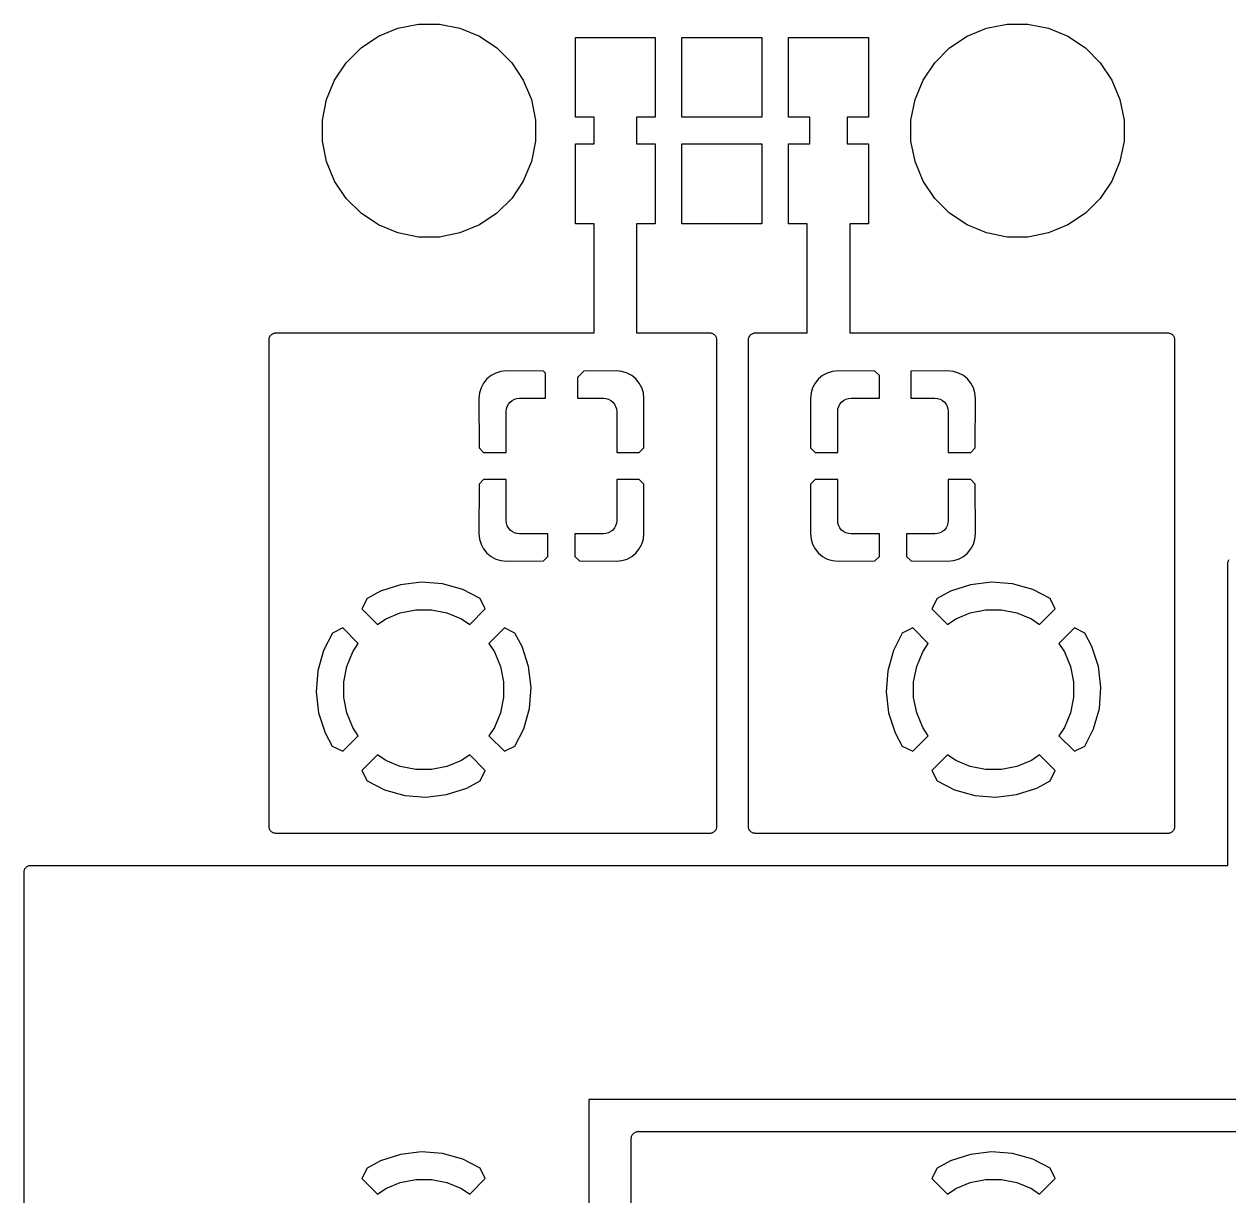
# Model space of a CAD drawing. Extents: x -3.6 to 94.4, y -84.3 to 13.7.
# Drawn here: x 3 to 25.62, y -9.21 to 12.8 of the extents above; entities that cross this region are included whole.
import ezdxf

# ---------------------------------------------------------------- set-up
doc = ezdxf.new("R2010")
doc.units = 0
doc.layers.add('BLACK', color=7, linetype='CONTINUOUS')

msp = doc.modelspace()

# ---------------------------------------------------------------- linework, layer by layer
at = {"layer": 'BLACK', "linetype": 'CONTINUOUS'}
for p, q in [((9.65273, 12.5723), (10.0167, 12.723)), ((10.0167, 12.723), (10.4031, 12.7999)), ((10.4031, 12.7999), (10.7971, 12.7999)), ((10.7971, 12.7999), (11.1835, 12.723)), ((11.1835, 12.723), (11.5474, 12.5723)), ((20.7026, 12.5723), (21.0666, 12.7231)), ((21.0666, 12.7231), (21.453, 12.7999)), ((21.453, 12.7999), (21.847, 12.7999)), ((21.847, 12.7999), (22.2334, 12.7231)), ((22.2334, 12.7231), (22.5974, 12.5723)), ((9.32515, 12.3534), (9.65273, 12.5723)), ((11.5474, 12.5723), (11.875, 12.3534)), ((13.3499, 11.05), (13.3499, 12.55)), ((13.3499, 12.55), (14.8499, 12.55)), ((14.8499, 12.55), (14.8499, 11.05)), ((15.35, 11.0499), (15.35, 12.5499)), ((15.35, 12.5499), (16.85, 12.5499)), ((16.85, 12.5499), (16.85, 11.0499)), ((17.3501, 11.05), (17.3501, 12.55)), ((17.3501, 12.55), (18.8501, 12.55)), ((18.8501, 12.55), (18.8501, 11.05)), ((20.3751, 12.3534), (20.7026, 12.5723)), ((22.5974, 12.5723), (22.9249, 12.3534)), ((9.04658, 12.0748), (9.32515, 12.3534)), ((11.875, 12.3534), (12.1536, 12.0748)), ((20.0965, 12.0748), (20.3751, 12.3534)), ((22.9249, 12.3534), (23.2035, 12.0748)), ((8.8277, 11.7472), (9.04658, 12.0748)), ((12.1536, 12.0748), (12.3725, 11.7472)), ((19.8776, 11.7473), (20.0965, 12.0748)), ((23.2035, 12.0748), (23.4224, 11.7473)), ((8.67694, 11.3833), (8.8277, 11.7472)), ((12.3725, 11.7472), (12.5232, 11.3833)), ((19.7269, 11.3833), (19.8776, 11.7473)), ((23.4224, 11.7473), (23.5731, 11.3833)), ((8.60008, 10.9969), (8.67694, 11.3833)), ((12.5232, 11.3833), (12.6001, 10.9969)), ((19.65, 10.9969), (19.7269, 11.3833)), ((23.5731, 11.3833), (23.65, 10.9969)), ((8.60008, 10.6029), (8.60008, 10.9969)), ((12.6001, 10.9969), (12.6001, 10.6029)), ((13.7, 11.05), (13.3499, 11.05)), ((13.7, 10.55), (13.7, 11.05)), ((14.8499, 11.05), (14.5, 11.05)), ((14.5, 11.05), (14.5, 10.55)), ((16.85, 11.0499), (15.35, 11.0499)), ((17.75, 11.05), (17.3501, 11.05)), ((17.75, 10.55), (17.75, 11.05)), ((18.8501, 11.05), (18.45, 11.05)), ((18.45, 11.05), (18.45, 10.55)), ((19.65, 10.6029), (19.65, 10.9969)), ((23.65, 10.9969), (23.65, 10.6029)), ((8.67694, 10.2165), (8.60008, 10.6029)), ((12.6001, 10.6029), (12.5232, 10.2165)), ((13.35, 9.05), (13.35, 10.55)), ((13.35, 10.55), (13.7, 10.55)), ((14.5, 10.55), (14.85, 10.55)), ((14.85, 10.55), (14.85, 9.05)), ((15.35, 9.05006), (15.35, 10.5501)), ((15.35, 10.5501), (16.85, 10.5501)), ((16.85, 10.5501), (16.85, 9.05006)), ((17.35, 9.05004), (17.35, 10.55)), ((17.35, 10.55), (17.75, 10.55)), ((18.45, 10.55), (18.85, 10.55)), ((18.85, 10.55), (18.85, 9.05004)), ((19.7269, 10.2165), (19.65, 10.6029)), ((23.65, 10.6029), (23.5731, 10.2165)), ((8.8277, 9.85253), (8.67694, 10.2165)), ((12.5232, 10.2165), (12.3725, 9.85253)), ((19.8776, 9.85257), (19.7269, 10.2165)), ((23.5731, 10.2165), (23.4224, 9.85257)), ((9.04658, 9.52496), (8.8277, 9.85253)), ((12.3725, 9.85253), (12.1536, 9.52496)), ((20.0965, 9.52499), (19.8776, 9.85257)), ((23.4224, 9.85257), (23.2035, 9.52499)), ((9.32515, 9.24639), (9.04658, 9.52496)), ((12.1536, 9.52496), (11.875, 9.24639)), ((20.3751, 9.24642), (20.0965, 9.52499)), ((23.2035, 9.52499), (22.9249, 9.24642)), ((9.65273, 9.02751), (9.32515, 9.24639)), ((11.875, 9.24639), (11.5474, 9.02751)), ((13.7, 9.05), (13.35, 9.05)), ((13.7, 7), (13.7, 9.05)), ((14.85, 9.05), (14.5, 9.05)), ((14.5, 9.05), (14.5, 7)), ((16.85, 9.05006), (15.35, 9.05006)), ((17.7, 9.05004), (17.35, 9.05004)), ((17.7, 7), (17.7, 9.05004)), ((18.85, 9.05004), (18.5, 9.05004)), ((18.5, 9.05004), (18.5, 7)), ((20.7026, 9.02754), (20.3751, 9.24642)), ((22.9249, 9.24642), (22.5974, 9.02754)), ((10.0167, 8.87675), (9.65273, 9.02751)), ((10.4031, 8.79989), (10.0167, 8.87675)), ((11.1835, 8.87675), (10.7971, 8.79989)), ((11.5474, 9.02751), (11.1835, 8.87675)), ((21.0666, 8.87678), (20.7026, 9.02754)), ((21.453, 8.79992), (21.0666, 8.87678)), ((22.2334, 8.87678), (21.847, 8.79992)), ((22.5974, 9.02754), (22.2334, 8.87678)), ((10.7971, 8.79989), (10.4031, 8.79989)), ((21.847, 8.79992), (21.453, 8.79992)), ((7.6, 6.87389), (7.60001, 6.87392)), ((7.60001, 6.87386), (7.6, 6.87389)), ((7.6, 6.873), (7.60001, 6.87386)), ((7.6, -2.273), (7.6, 6.873)), ((7.60001, 6.87477), (7.60135, 6.88669)), ((7.60001, 6.87392), (7.60001, 6.87477)), ((7.60135, 6.88669), (7.60259, 6.89854)), ((7.60259, 6.89854), (7.60272, 6.89896)), ((7.60272, 6.89896), (7.60277, 6.8994)), ((7.60277, 6.8994), (7.60639, 6.9108)), ((7.60639, 6.9108), (7.60992, 6.92221)), ((7.60992, 6.92221), (7.61013, 6.92261)), ((7.61013, 6.92261), (7.61027, 6.92303)), ((7.61027, 6.92303), (7.61602, 6.93349)), ((7.61602, 6.93349), (7.62171, 6.94402)), ((7.62171, 6.94402), (7.622, 6.94436)), ((7.622, 6.94436), (7.62221, 6.94475)), ((7.62221, 6.94475), (7.62988, 6.95389)), ((7.62988, 6.95389), (7.63751, 6.96311)), ((7.63751, 6.96311), (7.63786, 6.9634)), ((7.63786, 6.9634), (7.63814, 6.96374)), ((7.63814, 6.96374), (7.64745, 6.97122)), ((7.64745, 6.97122), (7.65672, 6.97878)), ((7.65672, 6.97878), (7.65711, 6.97899)), ((7.65711, 6.97899), (7.65746, 6.97927)), ((7.65746, 6.97927), (7.66805, 6.98481)), ((7.66805, 6.98481), (7.6786, 6.99042)), ((7.6786, 6.99042), (7.67903, 6.99055)), ((7.67903, 6.99055), (7.67942, 6.99075)), ((7.67942, 6.99075), (7.69086, 6.99412)), ((7.69086, 6.99412), (7.70233, 6.99758)), ((7.70233, 6.99758), (7.70278, 6.99762)), ((7.70278, 6.99762), (7.7032, 6.99775)), ((7.7032, 6.99775), (7.71509, 6.99883)), ((7.71509, 6.99883), (7.727, 7)), ((7.727, 7), (13.7, 7)), ((14.5, 7), (15.873, 7)), ((15.873, 7), (15.8739, 6.99999)), ((15.8739, 6.99999), (15.8739, 7)), ((15.8739, 7), (15.8739, 6.99999)), ((15.8739, 6.99999), (15.8748, 6.99999)), ((15.8748, 6.99999), (15.8867, 6.99865)), ((15.8867, 6.99865), (15.8985, 6.99741)), ((15.8985, 6.99741), (15.899, 6.99727)), ((15.899, 6.99727), (15.8994, 6.99722)), ((15.8994, 6.99722), (15.9108, 6.99361)), ((15.9108, 6.99361), (15.9222, 6.99008)), ((15.9222, 6.99008), (15.9226, 6.98986)), ((15.9226, 6.98986), (15.923, 6.98973)), ((15.923, 6.98973), (15.9335, 6.98398)), ((15.9335, 6.98398), (15.944, 6.97829)), ((15.944, 6.97829), (15.9444, 6.978)), ((15.9444, 6.978), (15.9448, 6.97779)), ((15.9448, 6.97779), (15.9539, 6.97012)), ((15.9539, 6.97012), (15.9631, 6.96249)), ((15.9631, 6.96249), (15.9634, 6.96214)), ((15.9634, 6.96214), (15.9637, 6.96186)), ((15.9637, 6.96186), (15.9712, 6.95254)), ((15.9712, 6.95254), (15.9788, 6.94328)), ((15.9788, 6.94328), (15.979, 6.94289)), ((15.979, 6.94289), (15.9793, 6.94254)), ((15.9793, 6.94254), (15.9848, 6.93195)), ((15.9848, 6.93195), (15.9904, 6.9214)), ((15.9904, 6.9214), (15.9905, 6.92097)), ((15.9905, 6.92097), (15.9908, 6.92057)), ((15.9908, 6.92057), (15.9941, 6.90914)), ((15.9941, 6.90914), (15.9976, 6.89767)), ((15.9976, 6.89767), (15.9976, 6.89722)), ((15.9976, 6.89722), (15.9977, 6.8968)), ((15.9977, 6.8968), (15.9988, 6.88491)), ((15.9988, 6.88491), (16, 6.873)), ((16, 6.873), (16, -2.273)), ((16.6, 6.87477), (16.6013, 6.88669)), ((16.6, 6.87392), (16.6, 6.87477)), ((16.6, 6.87389), (16.6, 6.87392)), ((16.6, 6.87386), (16.6, 6.87389)), ((16.6, 6.873), (16.6, 6.87386)), ((16.6, -2.273), (16.6, 6.873)), ((16.6013, 6.88669), (16.6026, 6.89854)), ((16.6026, 6.89854), (16.6027, 6.89896)), ((16.6027, 6.89896), (16.6028, 6.8994)), ((16.6028, 6.8994), (16.6064, 6.9108)), ((16.6064, 6.9108), (16.6099, 6.92221)), ((16.6099, 6.92221), (16.6101, 6.92261)), ((16.6101, 6.92261), (16.6103, 6.92303)), ((16.6103, 6.92303), (16.616, 6.93349)), ((16.616, 6.93349), (16.6217, 6.94402)), ((16.6217, 6.94402), (16.622, 6.94436)), ((16.622, 6.94436), (16.6222, 6.94475)), ((16.6222, 6.94475), (16.6299, 6.95389)), ((16.6299, 6.95389), (16.6375, 6.96311)), ((16.6375, 6.96311), (16.6379, 6.9634)), ((16.6379, 6.9634), (16.6381, 6.96374)), ((16.6381, 6.96374), (16.6475, 6.97122)), ((16.6475, 6.97122), (16.6567, 6.97878)), ((16.6567, 6.97878), (16.6571, 6.97899)), ((16.6571, 6.97899), (16.6575, 6.97927)), ((16.6575, 6.97927), (16.6681, 6.98481)), ((16.6681, 6.98481), (16.6786, 6.99042)), ((16.6786, 6.99042), (16.679, 6.99055)), ((16.679, 6.99055), (16.6794, 6.99075)), ((16.6794, 6.99075), (16.6909, 6.99412)), ((16.6909, 6.99412), (16.7023, 6.99758)), ((16.7023, 6.99758), (16.7028, 6.99762)), ((16.7028, 6.99762), (16.7032, 6.99775)), ((16.7032, 6.99775), (16.7151, 6.99883)), ((16.7151, 6.99883), (16.727, 7)), ((16.727, 7), (17.7, 7)), ((18.5, 7), (24.473, 7)), ((24.473, 7), (24.4739, 6.99999)), ((24.4739, 6.99999), (24.4739, 7)), ((24.4739, 7), (24.4739, 6.99999)), ((24.4739, 6.99999), (24.4748, 6.99999)), ((24.4748, 6.99999), (24.4867, 6.99865)), ((24.4867, 6.99865), (24.4985, 6.99741)), ((24.4985, 6.99741), (24.499, 6.99727)), ((24.499, 6.99727), (24.4994, 6.99722)), ((24.4994, 6.99722), (24.5108, 6.99361)), ((24.5108, 6.99361), (24.5222, 6.99008)), ((24.5222, 6.99008), (24.5226, 6.98986)), ((24.5226, 6.98986), (24.523, 6.98973)), ((24.523, 6.98973), (24.5335, 6.98398)), ((24.5335, 6.98398), (24.544, 6.97829)), ((24.544, 6.97829), (24.5444, 6.978)), ((24.5444, 6.978), (24.5448, 6.97779)), ((24.5448, 6.97779), (24.5539, 6.97012)), ((24.5539, 6.97012), (24.5631, 6.96249)), ((24.5631, 6.96249), (24.5634, 6.96214)), ((24.5634, 6.96214), (24.5637, 6.96186)), ((24.5637, 6.96186), (24.5712, 6.95254)), ((24.5712, 6.95254), (24.5788, 6.94328)), ((24.5788, 6.94328), (24.579, 6.94289)), ((24.579, 6.94289), (24.5793, 6.94254)), ((24.5793, 6.94254), (24.5848, 6.93195)), ((24.5848, 6.93195), (24.5904, 6.9214)), ((24.5904, 6.9214), (24.5905, 6.92097)), ((24.5905, 6.92097), (24.5908, 6.92057)), ((24.5908, 6.92057), (24.5941, 6.90914)), ((24.5941, 6.90914), (24.5976, 6.89767)), ((24.5976, 6.89767), (24.5976, 6.89722)), ((24.5976, 6.89722), (24.5977, 6.8968)), ((24.5977, 6.8968), (24.5988, 6.88491)), ((24.5988, 6.88491), (24.6, 6.873)), ((24.6, 6.873), (24.6, -2.273)), ((11.6891, 6.13595), (11.6256, 6.0586)), ((11.7664, 6.19943), (11.6891, 6.13595)), ((11.8547, 6.2466), (11.7664, 6.19943)), ((11.9504, 6.27565), (11.8547, 6.2466)), ((12.056, 6.28605), (11.9504, 6.27565)), ((12.7489, 6.28321), (12.056, 6.28605)), ((12.7875, 6.24464), (12.7489, 6.28321)), ((12.7875, 5.775), (12.7875, 6.24464)), ((13.5078, 6.28355), (13.3875, 6.16324)), ((13.3875, 6.16324), (13.3875, 5.775)), ((14.119, 6.28605), (13.5078, 6.28355)), ((14.2246, 6.27565), (14.119, 6.28605)), ((14.3203, 6.2466), (14.2246, 6.27565)), ((14.4086, 6.19943), (14.3203, 6.2466)), ((14.4859, 6.13595), (14.4086, 6.19943)), ((14.5494, 6.0586), (14.4859, 6.13595)), ((17.9141, 6.13595), (17.8506, 6.0586)), ((17.9914, 6.19943), (17.9141, 6.13595)), ((18.0797, 6.2466), (17.9914, 6.19943)), ((18.1754, 6.27565), (18.0797, 6.2466)), ((18.281, 6.28605), (18.1754, 6.27565)), ((18.9739, 6.28321), (18.281, 6.28605)), ((19.0585, 6.19864), (18.9739, 6.28321)), ((19.0585, 5.775), (19.0585, 6.19864)), ((19.6511, 6.28321), (19.65, 6.28214)), ((19.65, 6.28214), (19.65, 5.775)), ((20.344, 6.28605), (19.6511, 6.28321)), ((20.4496, 6.27565), (20.344, 6.28605)), ((20.5453, 6.2466), (20.4496, 6.27565)), ((20.6336, 6.19943), (20.5453, 6.2466)), ((20.7109, 6.13595), (20.6336, 6.19943)), ((20.7744, 6.0586), (20.7109, 6.13595)), ((11.5784, 5.97034), (11.5493, 5.87459)), ((11.6256, 6.0586), (11.5784, 5.97034)), ((14.5966, 5.97034), (14.5494, 6.0586)), ((14.6256, 5.87459), (14.5966, 5.97034)), ((17.8034, 5.97034), (17.7743, 5.87459)), ((17.8506, 6.0586), (17.8034, 5.97034)), ((20.8216, 5.97034), (20.7744, 6.0586)), ((20.8506, 5.87459), (20.8216, 5.97034)), ((11.5493, 5.87459), (11.5389, 5.76895)), ((11.5389, 5.76895), (11.5418, 4.83852)), ((12.069, 5.62067), (12.0921, 5.66389)), ((12.0921, 5.66389), (12.1232, 5.70178)), ((12.1232, 5.70178), (12.1611, 5.73287)), ((12.1611, 5.73287), (12.2043, 5.75597)), ((12.2043, 5.75597), (12.2512, 5.7702)), ((12.2512, 5.7702), (12.3, 5.775)), ((12.3, 5.775), (12.7875, 5.775)), ((13.3875, 5.775), (13.875, 5.775)), ((13.875, 5.775), (13.9238, 5.7702)), ((13.9238, 5.7702), (13.9707, 5.75597)), ((13.9707, 5.75597), (14.0139, 5.73287)), ((14.0139, 5.73287), (14.0518, 5.70178)), ((14.0518, 5.70178), (14.0829, 5.66389)), ((14.0829, 5.66389), (14.106, 5.62067)), ((14.6361, 5.76895), (14.6256, 5.87459)), ((14.6332, 4.83852), (14.6361, 5.76895)), ((17.7743, 5.87459), (17.7639, 5.76895)), ((17.7639, 5.76895), (17.7668, 4.83852)), ((18.294, 5.62067), (18.3171, 5.66389)), ((18.3171, 5.66389), (18.3482, 5.70178)), ((18.3482, 5.70178), (18.3861, 5.73287)), ((18.3861, 5.73287), (18.4293, 5.75597)), ((18.4293, 5.75597), (18.4762, 5.7702)), ((18.4762, 5.7702), (18.525, 5.775)), ((18.525, 5.775), (19.0585, 5.775)), ((19.65, 5.775), (20.1, 5.775)), ((20.1, 5.775), (20.1488, 5.7702)), ((20.1488, 5.7702), (20.1957, 5.75597)), ((20.1957, 5.75597), (20.2389, 5.73287)), ((20.2389, 5.73287), (20.2768, 5.70178)), ((20.2768, 5.70178), (20.3079, 5.66389)), ((20.3079, 5.66389), (20.331, 5.62067)), ((20.8611, 5.76895), (20.8506, 5.87459)), ((20.8582, 4.83852), (20.8611, 5.76895)), ((12.05, 5.525), (12.0548, 5.57377)), ((12.05, 4.754), (12.05, 5.525)), ((12.0548, 5.57377), (12.069, 5.62067)), ((14.106, 5.62067), (14.1202, 5.57377)), ((14.1202, 5.57377), (14.125, 5.525)), ((14.125, 5.525), (14.125, 4.754)), ((18.275, 5.525), (18.2798, 5.57377)), ((18.275, 4.754), (18.275, 5.525)), ((18.2798, 5.57377), (18.294, 5.62067)), ((20.331, 5.62067), (20.3452, 5.57377)), ((20.3452, 5.57377), (20.35, 5.525)), ((20.35, 5.525), (20.35, 4.754)), ((11.5418, 4.83852), (11.6264, 4.754)), ((11.6264, 4.754), (12.05, 4.754)), ((14.125, 4.754), (14.5486, 4.754)), ((14.5486, 4.754), (14.6332, 4.83852)), ((17.7668, 4.83852), (17.8514, 4.754)), ((17.8514, 4.754), (18.275, 4.754)), ((20.35, 4.754), (20.7736, 4.754)), ((20.7736, 4.754), (20.8582, 4.83852)), ((11.5418, 4.16148), (11.5389, 3.23105)), ((11.6264, 4.246), (11.5418, 4.16148)), ((12.05, 4.246), (11.6264, 4.246)), ((12.05, 3.475), (12.05, 4.246)), ((14.125, 4.246), (14.125, 3.475)), ((14.5486, 4.246), (14.125, 4.246)), ((14.6332, 4.16148), (14.5486, 4.246)), ((14.6361, 3.23105), (14.6332, 4.16148)), ((17.7668, 4.16148), (17.7639, 3.23105)), ((17.8514, 4.246), (17.7668, 4.16148)), ((18.275, 4.246), (17.8514, 4.246)), ((18.275, 3.475), (18.275, 4.246)), ((20.35, 4.246), (20.35, 3.475)), ((20.7736, 4.246), (20.35, 4.246)), ((20.8582, 4.16148), (20.7736, 4.246)), ((20.8611, 3.23105), (20.8582, 4.16148)), ((12.0548, 3.42623), (12.05, 3.475)), ((12.069, 3.37933), (12.0548, 3.42623)), ((14.1202, 3.42623), (14.106, 3.37933)), ((14.125, 3.475), (14.1202, 3.42623)), ((18.2798, 3.42623), (18.275, 3.475)), ((18.294, 3.37933), (18.2798, 3.42623)), ((20.3452, 3.42623), (20.331, 3.37933)), ((20.35, 3.475), (20.3452, 3.42623)), ((11.5389, 3.23105), (11.5493, 3.12541)), ((12.0921, 3.33611), (12.069, 3.37933)), ((12.1232, 3.29822), (12.0921, 3.33611)), ((12.1611, 3.26713), (12.1232, 3.29822)), ((12.2043, 3.24403), (12.1611, 3.26713)), ((12.2512, 3.2298), (12.2043, 3.24403)), ((12.3, 3.225), (12.2512, 3.2298)), ((12.8335, 3.225), (12.3, 3.225)), ((12.8335, 2.80136), (12.8335, 3.225)), ((13.875, 3.225), (13.3415, 3.225)), ((13.3415, 3.225), (13.3415, 2.80136)), ((13.9238, 3.2298), (13.875, 3.225)), ((13.9707, 3.24403), (13.9238, 3.2298)), ((14.0139, 3.26713), (13.9707, 3.24403)), ((14.0518, 3.29822), (14.0139, 3.26713)), ((14.0829, 3.33611), (14.0518, 3.29822)), ((14.106, 3.37933), (14.0829, 3.33611)), ((14.6256, 3.12541), (14.6361, 3.23105)), ((17.7639, 3.23105), (17.7743, 3.12541)), ((18.3171, 3.33611), (18.294, 3.37933)), ((18.3482, 3.29822), (18.3171, 3.33611)), ((18.3861, 3.26713), (18.3482, 3.29822)), ((18.4293, 3.24403), (18.3861, 3.26713)), ((18.4762, 3.2298), (18.4293, 3.24403)), ((18.525, 3.225), (18.4762, 3.2298)), ((19.0585, 3.225), (18.525, 3.225)), ((19.0585, 2.80136), (19.0585, 3.225)), ((20.1, 3.225), (19.5665, 3.225)), ((19.5665, 3.225), (19.5665, 2.80136)), ((20.1488, 3.2298), (20.1, 3.225)), ((20.1957, 3.24403), (20.1488, 3.2298)), ((20.2389, 3.26713), (20.1957, 3.24403)), ((20.2768, 3.29822), (20.2389, 3.26713)), ((20.3079, 3.33611), (20.2768, 3.29822)), ((20.331, 3.37933), (20.3079, 3.33611)), ((20.8506, 3.12541), (20.8611, 3.23105)), ((11.5493, 3.12541), (11.5784, 3.02966)), ((11.5784, 3.02966), (11.6256, 2.9414)), ((11.6256, 2.9414), (11.6891, 2.86405)), ((14.4859, 2.86405), (14.5494, 2.9414)), ((14.5494, 2.9414), (14.5966, 3.02966)), ((14.5966, 3.02966), (14.6256, 3.12541)), ((17.7743, 3.12541), (17.8034, 3.02966)), ((17.8034, 3.02966), (17.8506, 2.9414)), ((17.8506, 2.9414), (17.9141, 2.86405)), ((20.7109, 2.86405), (20.7744, 2.9414)), ((20.7744, 2.9414), (20.8216, 3.02966)), ((20.8216, 3.02966), (20.8506, 3.12541)), ((11.6891, 2.86405), (11.7664, 2.80057)), ((11.7664, 2.80057), (11.8547, 2.7534)), ((11.8547, 2.7534), (11.9504, 2.72435)), ((11.9504, 2.72435), (12.056, 2.71395)), ((12.056, 2.71395), (12.7489, 2.71678)), ((12.7489, 2.71678), (12.8335, 2.80136)), ((13.3415, 2.80136), (13.4261, 2.71678)), ((13.4261, 2.71678), (14.119, 2.71395)), ((14.119, 2.71395), (14.2246, 2.72435)), ((14.2246, 2.72435), (14.3203, 2.7534)), ((14.3203, 2.7534), (14.4086, 2.80057)), ((14.4086, 2.80057), (14.4859, 2.86405)), ((17.9141, 2.86405), (17.9914, 2.80057)), ((17.9914, 2.80057), (18.0797, 2.7534)), ((18.0797, 2.7534), (18.1754, 2.72435)), ((18.1754, 2.72435), (18.281, 2.71395)), ((18.281, 2.71395), (18.9739, 2.71678)), ((18.9739, 2.71678), (19.0585, 2.80136)), ((19.5665, 2.80136), (19.6511, 2.71678)), ((19.6511, 2.71678), (20.344, 2.71395)), ((20.344, 2.71395), (20.4496, 2.72435)), ((20.4496, 2.72435), (20.5453, 2.7534)), ((20.5453, 2.7534), (20.6336, 2.80057)), ((20.6336, 2.80057), (20.7109, 2.86405)), ((25.6064, 2.7108), (25.6099, 2.72221)), ((25.6099, 2.72221), (25.6101, 2.72261)), ((25.6101, 2.72261), (25.6103, 2.72303)), ((25.6103, 2.72303), (25.616, 2.73348)), ((25.616, 2.73348), (25.6217, 2.74402)), ((25.6, 2.67477), (25.6013, 2.68669)), ((25.6, 2.67392), (25.6, 2.67477)), ((25.6, 2.67389), (25.6, 2.67392)), ((25.6, 2.67386), (25.6, 2.67389)), ((25.6, 2.673), (25.6, 2.67386)), ((25.6, -2.99376), (25.6, 2.673)), ((25.6013, 2.68669), (25.6026, 2.69854)), ((25.6026, 2.69854), (25.6027, 2.69896)), ((25.6027, 2.69896), (25.6028, 2.69941)), ((25.6028, 2.69941), (25.6064, 2.7108)), ((10.0669, 2.27069), (9.68958, 2.14795)), ((10.4597, 2.31731), (10.0669, 2.27069)), ((10.8541, 2.28641), (10.4597, 2.31731)), ((11.2348, 2.17917), (10.8541, 2.28641)), ((20.7669, 2.27069), (20.3896, 2.14795)), ((21.1597, 2.31731), (20.7669, 2.27069)), ((21.5541, 2.28641), (21.1597, 2.31731)), ((21.9348, 2.17917), (21.5541, 2.28641)), ((9.68958, 2.14795), (9.43975, 2.01441)), ((11.5609, 2.01315), (11.2348, 2.17917)), ((20.3896, 2.14795), (20.1398, 2.01441)), ((22.2609, 2.01315), (21.9348, 2.17917)), ((9.43975, 2.01441), (9.34217, 1.81704)), ((9.34217, 1.81704), (9.63389, 1.52532)), ((11.3661, 1.52532), (11.6578, 1.81704)), ((11.6578, 1.81704), (11.5609, 2.01315)), ((20.1398, 2.01441), (20.0422, 1.81704)), ((20.0422, 1.81704), (20.3339, 1.52532)), ((22.0661, 1.52532), (22.3578, 1.81704)), ((22.3578, 1.81704), (22.2609, 2.01315)), ((9.63389, 1.52532), (9.78948, 1.62928)), ((9.78948, 1.62928), (10.0625, 1.74236)), ((10.0625, 1.74236), (10.3523, 1.8)), ((10.3523, 1.8), (10.6477, 1.8)), ((10.6477, 1.8), (10.9375, 1.74236)), ((10.9375, 1.74236), (11.2105, 1.62928)), ((11.2105, 1.62928), (11.3661, 1.52532)), ((20.3339, 1.52532), (20.4895, 1.62928)), ((20.4895, 1.62928), (20.7625, 1.74236)), ((20.7625, 1.74236), (21.0523, 1.8)), ((21.0523, 1.8), (21.3477, 1.8)), ((21.3477, 1.8), (21.6375, 1.74236)), ((21.6375, 1.74236), (21.9105, 1.62928)), ((21.9105, 1.62928), (22.0661, 1.52532)), ((8.78684, 1.36087), (8.62083, 1.03478)), ((8.98296, 1.45783), (8.78684, 1.36087)), ((9.27468, 1.16611), (8.98296, 1.45783)), ((12.017, 1.45782), (11.7253, 1.16611)), ((12.2144, 1.36024), (12.017, 1.45782)), ((12.3479, 1.11042), (12.2144, 1.36024)), ((19.4868, 1.36087), (19.3208, 1.03478)), ((19.683, 1.45783), (19.4868, 1.36087)), ((19.9747, 1.16611), (19.683, 1.45783)), ((22.717, 1.45782), (22.4253, 1.16611)), ((22.9144, 1.36024), (22.717, 1.45782)), ((23.0479, 1.11042), (22.9144, 1.36024)), ((9.17072, 1.01052), (9.27468, 1.16611)), ((11.7253, 1.16611), (11.8293, 1.01052)), ((19.8707, 1.01052), (19.9747, 1.16611)), ((22.4253, 1.16611), (22.5293, 1.01052)), ((8.62083, 1.03478), (8.51359, 0.65406)), ((9.05764, 0.73753), (9.17072, 1.01052)), ((11.8293, 1.01052), (11.9424, 0.73753)), ((12.4707, 0.73306), (12.3479, 1.11042)), ((19.3208, 1.03478), (19.2136, 0.65406)), ((19.7576, 0.73753), (19.8707, 1.01052)), ((22.5293, 1.01052), (22.6424, 0.73753)), ((23.1707, 0.73306), (23.0479, 1.11042)), ((9, 0.44774), (9.05764, 0.73753)), ((11.9424, 0.73753), (12, 0.44774)), ((12.5173, 0.34028), (12.4707, 0.73306)), ((19.7, 0.44774), (19.7576, 0.73753)), ((22.6424, 0.73753), (22.7, 0.44774)), ((23.2173, 0.34028), (23.1707, 0.73306)), ((8.51359, 0.65406), (8.48269, 0.25972)), ((19.2136, 0.65406), (19.1827, 0.25972)), ((8.48269, 0.25972), (8.52931, -0.13306)), ((9, 0.15226), (9, 0.44774)), ((12, 0.44774), (12, 0.15226)), ((12.4864, -0.05406), (12.5173, 0.34028)), ((19.1827, 0.25972), (19.2293, -0.13306)), ((19.7, 0.15226), (19.7, 0.44774)), ((22.7, 0.44774), (22.7, 0.15226)), ((23.1864, -0.05406), (23.2173, 0.34028)), ((9.05764, -0.13753), (9, 0.15226)), ((12, 0.15226), (11.9424, -0.13753)), ((19.7576, -0.13753), (19.7, 0.15226)), ((22.7, 0.15226), (22.6424, -0.13753)), ((8.52931, -0.13306), (8.65205, -0.51042)), ((9.17072, -0.41052), (9.05764, -0.13753)), ((11.9424, -0.13753), (11.8293, -0.41052)), ((12.3792, -0.43478), (12.4864, -0.05406)), ((19.2293, -0.13306), (19.3521, -0.51042)), ((19.8707, -0.41052), (19.7576, -0.13753)), ((22.6424, -0.13753), (22.5293, -0.41052)), ((23.0792, -0.43478), (23.1864, -0.05406)), ((9.27468, -0.56611), (9.17072, -0.41052)), ((11.8293, -0.41052), (11.7253, -0.56611)), ((12.2132, -0.76087), (12.3792, -0.43478)), ((19.9747, -0.56611), (19.8707, -0.41052)), ((22.5293, -0.41052), (22.4253, -0.56611)), ((22.9132, -0.76087), (23.0792, -0.43478)), ((8.65205, -0.51042), (8.78559, -0.76024)), ((8.98296, -0.85783), (9.27468, -0.56611)), ((11.7253, -0.56611), (12.017, -0.85782)), ((19.3521, -0.51042), (19.4856, -0.76024)), ((19.683, -0.85783), (19.9747, -0.56611)), ((22.4253, -0.56611), (22.717, -0.85782)), ((8.78559, -0.76024), (8.98296, -0.85783)), ((12.017, -0.85782), (12.2132, -0.76087)), ((19.4856, -0.76024), (19.683, -0.85783)), ((22.717, -0.85782), (22.9132, -0.76087)), ((9.63389, -0.92532), (9.34217, -1.21704)), ((9.78948, -1.02928), (9.63389, -0.92532)), ((10.0625, -1.14236), (9.78948, -1.02928)), ((11.2105, -1.02928), (10.9375, -1.14236)), ((11.3661, -0.92532), (11.2105, -1.02928)), ((11.6578, -1.21704), (11.3661, -0.92532)), ((20.3339, -0.92532), (20.0422, -1.21704)), ((20.4895, -1.02928), (20.3339, -0.92532)), ((20.7625, -1.14236), (20.4895, -1.02928)), ((21.9105, -1.02928), (21.6375, -1.14236)), ((22.0661, -0.92532), (21.9105, -1.02928)), ((22.3578, -1.21704), (22.0661, -0.92532)), ((9.34217, -1.21704), (9.43913, -1.41315)), ((10.3523, -1.2), (10.0625, -1.14236)), ((10.6477, -1.2), (10.3523, -1.2)), ((10.9375, -1.14236), (10.6477, -1.2)), ((11.5602, -1.41441), (11.6578, -1.21704)), ((20.0422, -1.21704), (20.1391, -1.41315)), ((21.0523, -1.2), (20.7625, -1.14236)), ((21.3477, -1.2), (21.0523, -1.2)), ((21.6375, -1.14236), (21.3477, -1.2)), ((22.2602, -1.41441), (22.3578, -1.21704)), ((9.43913, -1.41315), (9.76522, -1.57917)), ((9.76522, -1.57917), (10.1459, -1.68641)), ((10.9331, -1.67069), (11.3104, -1.54795)), ((11.3104, -1.54795), (11.5602, -1.41441)), ((20.1391, -1.41315), (20.4652, -1.57917)), ((20.4652, -1.57917), (20.8459, -1.68641)), ((21.6331, -1.67069), (22.0104, -1.54795)), ((22.0104, -1.54795), (22.2602, -1.41441)), ((10.1459, -1.68641), (10.5403, -1.71731)), ((10.5403, -1.71731), (10.9331, -1.67069)), ((20.8459, -1.68641), (21.2403, -1.71731)), ((21.2403, -1.71731), (21.6331, -1.67069)), ((7.60117, -2.28491), (7.6, -2.273)), ((7.60225, -2.2968), (7.60117, -2.28491)), ((7.60237, -2.29722), (7.60225, -2.2968)), ((7.60242, -2.29767), (7.60237, -2.29722)), ((7.60588, -2.30914), (7.60242, -2.29767)), ((7.60925, -2.32057), (7.60588, -2.30914)), ((7.60945, -2.32097), (7.60925, -2.32057)), ((7.60958, -2.3214), (7.60945, -2.32097)), ((7.61519, -2.33195), (7.60958, -2.3214)), ((7.62073, -2.34254), (7.61519, -2.33195)), ((7.62101, -2.34289), (7.62073, -2.34254)), ((7.62122, -2.34328), (7.62101, -2.34289)), ((7.62878, -2.35255), (7.62122, -2.34328)), ((7.63626, -2.36186), (7.62878, -2.35255)), ((7.6366, -2.36214), (7.63626, -2.36186)), ((7.63688, -2.36249), (7.6366, -2.36214)), ((7.64611, -2.37012), (7.63688, -2.36249)), ((7.65525, -2.37779), (7.64611, -2.37012)), ((7.65564, -2.378), (7.65525, -2.37779)), ((7.65598, -2.37829), (7.65564, -2.378)), ((7.66651, -2.38398), (7.65598, -2.37829)), ((7.67697, -2.38973), (7.66651, -2.38398)), ((7.67739, -2.38986), (7.67697, -2.38973)), ((7.67779, -2.39008), (7.67739, -2.38986)), ((7.6892, -2.39361), (7.67779, -2.39008)), ((7.70059, -2.39722), (7.6892, -2.39361)), ((7.70104, -2.39728), (7.70059, -2.39722)), ((7.70146, -2.39741), (7.70104, -2.39728)), ((7.71331, -2.39865), (7.70146, -2.39741)), ((7.72523, -2.39999), (7.71331, -2.39865)), ((7.72608, -2.39999), (7.72523, -2.39999)), ((7.72611, -2.4), (7.72608, -2.39999)), ((7.72614, -2.39999), (7.72611, -2.4)), ((7.727, -2.4), (7.72614, -2.39999)), ((15.873, -2.4), (7.727, -2.4)), ((15.8849, -2.39883), (15.873, -2.4)), ((15.8968, -2.39775), (15.8849, -2.39883)), ((15.8972, -2.39762), (15.8968, -2.39775)), ((15.8977, -2.39758), (15.8972, -2.39762)), ((15.9091, -2.39412), (15.8977, -2.39758)), ((15.9206, -2.39075), (15.9091, -2.39412)), ((15.921, -2.39055), (15.9206, -2.39075)), ((15.9214, -2.39042), (15.921, -2.39055)), ((15.9319, -2.38481), (15.9214, -2.39042)), ((15.9425, -2.37927), (15.9319, -2.38481)), ((15.9429, -2.37899), (15.9425, -2.37927)), ((15.9433, -2.37878), (15.9429, -2.37899)), ((15.9525, -2.37122), (15.9433, -2.37878)), ((15.9619, -2.36374), (15.9525, -2.37122)), ((15.9621, -2.3634), (15.9619, -2.36374)), ((15.9625, -2.36312), (15.9621, -2.3634)), ((15.9701, -2.35389), (15.9625, -2.36312)), ((15.9778, -2.34475), (15.9701, -2.35389)), ((15.978, -2.34436), (15.9778, -2.34475)), ((15.9783, -2.34402), (15.978, -2.34436)), ((15.984, -2.33345), (15.9783, -2.34402)), ((15.9897, -2.32303), (15.984, -2.33345)), ((15.9899, -2.32261), (15.9897, -2.32303)), ((15.9901, -2.32221), (15.9899, -2.32261)), ((15.9936, -2.3108), (15.9901, -2.32221)), ((15.9972, -2.2994), (15.9936, -2.3108)), ((15.9973, -2.29896), (15.9972, -2.2994)), ((15.9974, -2.29854), (15.9973, -2.29896)), ((15.9987, -2.2866), (15.9974, -2.29854)), ((16, -2.27477), (15.9987, -2.2866)), ((16, -2.273), (16, -2.27386)), ((16, -2.27386), (16, -2.27389)), ((16, -2.27389), (16, -2.27392)), ((16, -2.27392), (16, -2.27477)), ((16.6012, -2.28491), (16.6, -2.273)), ((16.6022, -2.2968), (16.6012, -2.28491)), ((16.6024, -2.29722), (16.6022, -2.2968)), ((16.6024, -2.29767), (16.6024, -2.29722)), ((16.6059, -2.30914), (16.6024, -2.29767)), ((16.6092, -2.32057), (16.6059, -2.30914)), ((16.6095, -2.32097), (16.6092, -2.32057)), ((16.6096, -2.3214), (16.6095, -2.32097)), ((16.6152, -2.33195), (16.6096, -2.3214)), ((16.6207, -2.34254), (16.6152, -2.33195)), ((16.621, -2.34289), (16.6207, -2.34254)), ((16.6212, -2.34328), (16.621, -2.34289)), ((16.6288, -2.35255), (16.6212, -2.34328)), ((16.6363, -2.36186), (16.6288, -2.35255)), ((16.6366, -2.36214), (16.6363, -2.36186)), ((16.6369, -2.36249), (16.6366, -2.36214)), ((16.6461, -2.37012), (16.6369, -2.36249)), ((16.6552, -2.37779), (16.6461, -2.37012)), ((16.6556, -2.378), (16.6552, -2.37779)), ((16.656, -2.37829), (16.6556, -2.378)), ((16.6665, -2.38398), (16.656, -2.37829)), ((16.677, -2.38973), (16.6665, -2.38398)), ((16.6774, -2.38986), (16.677, -2.38973)), ((16.6778, -2.39008), (16.6774, -2.38986)), ((16.6892, -2.39361), (16.6778, -2.39008)), ((16.7006, -2.39722), (16.6892, -2.39361)), ((16.701, -2.39728), (16.7006, -2.39722)), ((16.7015, -2.39741), (16.701, -2.39728)), ((16.7133, -2.39865), (16.7015, -2.39741)), ((16.7252, -2.39999), (16.7133, -2.39865)), ((16.7261, -2.39999), (16.7252, -2.39999)), ((16.727, -2.4), (16.7261, -2.39999)), ((16.7261, -2.39999), (16.7261, -2.4)), ((16.7261, -2.4), (16.7261, -2.39999)), ((24.473, -2.4), (16.727, -2.4)), ((24.4849, -2.39883), (24.473, -2.4)), ((24.4968, -2.39775), (24.4849, -2.39883)), ((24.4972, -2.39762), (24.4968, -2.39775)), ((24.4977, -2.39758), (24.4972, -2.39762)), ((24.5091, -2.39412), (24.4977, -2.39758)), ((24.5206, -2.39075), (24.5091, -2.39412)), ((24.521, -2.39055), (24.5206, -2.39075)), ((24.5214, -2.39042), (24.521, -2.39055)), ((24.5319, -2.38481), (24.5214, -2.39042)), ((24.5425, -2.37927), (24.5319, -2.38481)), ((24.5429, -2.37899), (24.5425, -2.37927)), ((24.5433, -2.37878), (24.5429, -2.37899)), ((24.5525, -2.37122), (24.5433, -2.37878)), ((24.5619, -2.36374), (24.5525, -2.37122)), ((24.5621, -2.3634), (24.5619, -2.36374)), ((24.5625, -2.36312), (24.5621, -2.3634)), ((24.5701, -2.35389), (24.5625, -2.36312)), ((24.5778, -2.34475), (24.5701, -2.35389)), ((24.578, -2.34436), (24.5778, -2.34475)), ((24.5783, -2.34402), (24.578, -2.34436)), ((24.584, -2.33345), (24.5783, -2.34402)), ((24.5897, -2.32303), (24.584, -2.33345)), ((24.5899, -2.32261), (24.5897, -2.32303)), ((24.5901, -2.32221), (24.5899, -2.32261)), ((24.5936, -2.3108), (24.5901, -2.32221)), ((24.5972, -2.2994), (24.5936, -2.3108)), ((24.5973, -2.29896), (24.5972, -2.2994)), ((24.5974, -2.29854), (24.5973, -2.29896)), ((24.5987, -2.2866), (24.5974, -2.29854)), ((24.6, -2.27477), (24.5987, -2.2866)), ((24.6, -2.273), (24.6, -2.27386)), ((24.6, -2.27386), (24.6, -2.27389)), ((24.6, -2.27389), (24.6, -2.27392)), ((24.6, -2.27392), (24.6, -2.27477)), ((3, -3.12611), (3.00001, -3.12608)), ((3.00001, -3.12614), (3, -3.12611)), ((3, -3.127), (3.00001, -3.12614)), ((3, -21.873), (3, -3.127)), ((3.00001, -3.12523), (3.00135, -3.11331)), ((3.00001, -3.12608), (3.00001, -3.12523)), ((3.00135, -3.11331), (3.00259, -3.10146)), ((3.00259, -3.10146), (3.00272, -3.10104)), ((3.00272, -3.10104), (3.00277, -3.10059)), ((3.00277, -3.10059), (3.00639, -3.0892)), ((3.00639, -3.0892), (3.00992, -3.07779)), ((3.00992, -3.07779), (3.01014, -3.07739)), ((3.01014, -3.07739), (3.01027, -3.07697)), ((3.01027, -3.07697), (3.01602, -3.06651)), ((3.01602, -3.06651), (3.02171, -3.05598)), ((3.02171, -3.05598), (3.022, -3.05564)), ((3.022, -3.05564), (3.02221, -3.05525)), ((3.02221, -3.05525), (3.0299, -3.04609)), ((3.0299, -3.04609), (3.03751, -3.03688)), ((3.03751, -3.03688), (3.03786, -3.0366)), ((3.03786, -3.0366), (3.03814, -3.03626)), ((3.03814, -3.03626), (3.04745, -3.02877)), ((3.04745, -3.02877), (3.05672, -3.02122)), ((3.05672, -3.02122), (3.05711, -3.02101)), ((3.05711, -3.02101), (3.05746, -3.02073)), ((3.05746, -3.02073), (3.06805, -3.01519)), ((3.06805, -3.01519), (3.0786, -3.00958)), ((3.0786, -3.00958), (3.07903, -3.00945)), ((3.07903, -3.00945), (3.07943, -3.00925)), ((3.07943, -3.00925), (3.09086, -3.00588)), ((3.09086, -3.00588), (3.10233, -3.00242)), ((3.10233, -3.00242), (3.10278, -3.00237)), ((3.10278, -3.00237), (3.1032, -3.00225)), ((3.1032, -3.00225), (3.11509, -3.00117)), ((3.11509, -3.00117), (3.127, -3)), ((3.127, -3), (25.5938, -3)), ((25.5938, -3), (25.5994, -2.99944)), ((25.5994, -2.99944), (25.6, -2.99376)), ((13.6006, -7.40056), (13.6, -7.40624)), ((13.6, -7.40624), (13.6, -21.873)), ((13.6062, -7.4), (13.6006, -7.40056)), ((35.873, -7.4), (13.6062, -7.4)), ((14.4, -8.12523), (14.4013, -8.11331)), ((14.4, -8.12608), (14.4, -8.12523)), ((14.4, -8.12611), (14.4, -8.12608)), ((14.4, -8.12614), (14.4, -8.12611)), ((14.4, -8.127), (14.4, -8.12614)), ((14.4, -21.873), (14.4, -8.127)), ((14.4013, -8.11331), (14.4026, -8.10146)), ((14.4026, -8.10146), (14.4027, -8.10104)), ((14.4027, -8.10104), (14.4028, -8.1006)), ((14.4028, -8.1006), (14.4064, -8.0892)), ((14.4064, -8.0892), (14.4099, -8.07779)), ((14.4099, -8.07779), (14.4101, -8.07739)), ((14.4101, -8.07739), (14.4103, -8.07697)), ((14.4103, -8.07697), (14.416, -8.06651)), ((14.416, -8.06651), (14.4217, -8.05598)), ((14.4217, -8.05598), (14.422, -8.05564)), ((14.422, -8.05564), (14.4222, -8.05525)), ((14.4222, -8.05525), (14.4299, -8.04609)), ((14.4299, -8.04609), (14.4375, -8.03688)), ((14.4375, -8.03688), (14.4379, -8.0366)), ((14.4379, -8.0366), (14.4381, -8.03626)), ((14.4381, -8.03626), (14.4475, -8.02877)), ((14.4475, -8.02877), (14.4567, -8.02122)), ((14.4567, -8.02122), (14.4571, -8.02101)), ((14.4571, -8.02101), (14.4575, -8.02073)), ((14.4575, -8.02073), (14.4681, -8.01519)), ((14.4681, -8.01519), (14.4786, -8.00958)), ((14.4786, -8.00958), (14.479, -8.00945)), ((14.479, -8.00945), (14.4794, -8.00925)), ((14.4794, -8.00925), (14.4909, -8.00588)), ((14.4909, -8.00588), (14.5023, -8.00242)), ((14.5023, -8.00242), (14.5028, -8.00237)), ((14.5028, -8.00237), (14.5032, -8.00225)), ((14.5032, -8.00225), (14.5151, -8.00117)), ((14.5151, -8.00117), (14.527, -8)), ((14.527, -8), (36.5938, -8)), ((9.68958, -8.55205), (9.43975, -8.68559)), ((10.0669, -8.42931), (9.68958, -8.55205)), ((10.4597, -8.38269), (10.0669, -8.42931)), ((10.8541, -8.41359), (10.4597, -8.38269)), ((11.2348, -8.52083), (10.8541, -8.41359)), ((11.5609, -8.68684), (11.2348, -8.52083)), ((20.3896, -8.55205), (20.1398, -8.68559)), ((20.7669, -8.42931), (20.3896, -8.55205)), ((21.1597, -8.38269), (20.7669, -8.42931)), ((21.5541, -8.41359), (21.1597, -8.38269)), ((21.9348, -8.52083), (21.5541, -8.41359)), ((22.2609, -8.68684), (21.9348, -8.52083)), ((9.43975, -8.68559), (9.34217, -8.88296)), ((11.6578, -8.88296), (11.5609, -8.68684)), ((20.1398, -8.68559), (20.0422, -8.88296)), ((22.3578, -8.88296), (22.2609, -8.68684)), ((9.34217, -8.88296), (9.63389, -9.17468)), ((9.78948, -9.07072), (10.0625, -8.95764)), ((10.0625, -8.95764), (10.3523, -8.9)), ((10.3523, -8.9), (10.6477, -8.9)), ((10.6477, -8.9), (10.9375, -8.95764)), ((10.9375, -8.95764), (11.2105, -9.07072)), ((11.3661, -9.17468), (11.6578, -8.88296)), ((20.0422, -8.88296), (20.3339, -9.17468)), ((20.4895, -9.07072), (20.7625, -8.95764)), ((20.7625, -8.95764), (21.0523, -8.9)), ((21.0523, -8.9), (21.3477, -8.9)), ((21.3477, -8.9), (21.6375, -8.95764)), ((21.6375, -8.95764), (21.9105, -9.07072)), ((22.0661, -9.17468), (22.3578, -8.88296)), ((9.63389, -9.17468), (9.78948, -9.07072)), ((11.2105, -9.07072), (11.3661, -9.17468)), ((20.3339, -9.17468), (20.4895, -9.07072)), ((21.9105, -9.07072), (22.0661, -9.17468))]:
    msp.add_line(p, q, dxfattribs=at)

doc.saveas('drawing.dxf')
